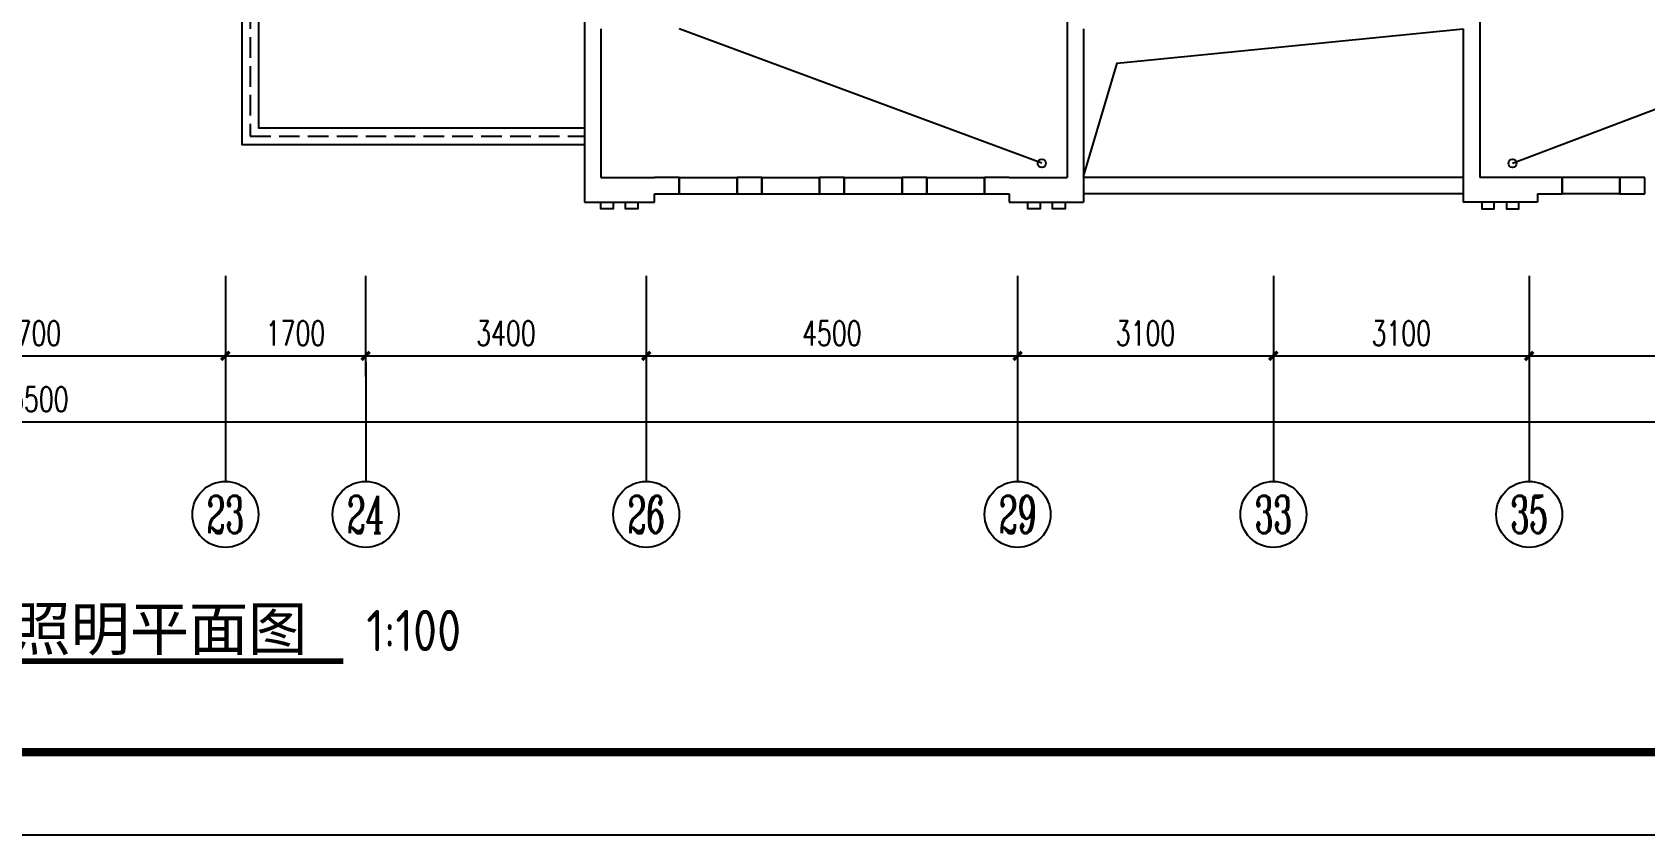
# Model space of a CAD drawing. Extents: x -993182 to -819982, y 169304 to 600104.
# Drawn here: x -954289 to -934748, y 233704 to 243428 of the extents above; entities that cross this region are included whole.
import ezdxf
from ezdxf.enums import TextEntityAlignment as Align

# ---------------------------------------------------------------- set-up
doc = ezdxf.new("R2010")
doc.units = 0
doc.header["$LTSCALE"] = 1000
doc.header["$MEASUREMENT"] = 0
doc.linetypes.add('DASH', pattern=[0.35, 0.25, -0.1])
for name, color, linetype in [('AXIS', 3, 'Continuous'), ('AXIS_TEXT', 7, 'Continuous'), ('DIM_SYMB', 3, 'Continuous'), ('PUB_TITLE', 146, 'Continuous'), ('WALL', 4, 'Continuous'), ('WINDOW', 2, 'Continuous'), ('保温', 6, 'Continuous'), ('屋面', 139, 'Continuous'), ('面层', 215, 'Continuous')]:
    doc.layers.add(name, color=color, linetype=linetype)
doc.styles.add('-黑体', font='simhei.ttf')
doc.styles.add('_TCH_AXIS', font='COMPLEX', dxfattribs={"bigfont": 'GBCBIG'})
doc.styles.add('_TCH_DIM_T3', font='SIMPLEX', dxfattribs={"width": 0.705882, "bigfont": 'GBCBIG'})
doc.styles.add('COMPLEX', font='COMPLEX')
doc.styles.get("Standard").update_dxf_attribs({"font": 'gbenor.shx', "bigfont": 'gbcbig.shx'})
doc.dimstyles.new('_TCH_ARCH&&100', dxfattribs={"dimtxt": 297.5, "dimasz": 100, "dimexe": 250, "dimexo": 300, "dimgap": 126.25, "dimtad": 1, "dimdec": 0, "dimzin": 0, "dimdsep": 46, "dimtxsty": '_TCH_DIM_T3', "dimblk": 'ARCHTICK', "dimcen": 0.09, "dimclrt": 7, "dimazin": 2, "dimtfac": 1, "dimtdec": 0, "dimtix": 1, "dimtmove": 2, "dimatfit": 3, "dimfxl": 0, "dimtolj": 1, "dimtzin": 0, "dimarcsym": 0})

# ---------------------------------------------------------------- blocks, each defined once
blk = doc.blocks.new('_AXISO')
blk.add_circle((0, 0), 0.5)
at = {"layer": 'AXIS_TEXT', "style": 'COMPLEX', "width": 1.041667}
blk.add_attdef('A', text='', height=0.56, dxfattribs=at).set_placement((-0.25, -0.28), (0.25, -0.28), align=Align.FIT)
blk = doc.blocks.new('_ArchTick')
at = {"color": 0, "linetype": 'ByBlock', "const_width": 0.4}
blk.add_lwpolyline([(-0.5, -0.5), (0.5, 0.5)], dxfattribs=at)
blk = doc.blocks.new('*D1002')
at = {"layer": 'AXIS', "color": 0, "lineweight": -2}
for p, q in [((-343209, -503841), (-343209, -505863)), ((-287709, -503841), (-287709, -505863)), ((-343209, -505613), (-287709, -505613))]:
    blk.add_line(p, q, dxfattribs=at)
at = {"layer": 'Defpoints', "color": 0}
for p in [(-343209, -503541), (-287709, -503541), (-287709, -505613)]:
    blk.add_point(p, dxfattribs=at)
at = {"layer": 'AXIS', "color": 0, "lineweight": -2, "xscale": 100, "yscale": 100, "zscale": 100, "rotation": 180}
blk.add_blockref('_ArchTick', (-343209, -505613), dxfattribs=at)
at = {"layer": 'AXIS', "color": 0, "lineweight": -2, "xscale": 100, "yscale": 100, "zscale": 100}
blk.add_blockref('_ArchTick', (-287709, -505613), dxfattribs=at)
at = {"layer": 'AXIS', "color": 7, "insert": (-315459, -505338), "char_height": 297.5, "attachment_point": 5, "style": '_TCH_DIM_T3'}
blk.add_mtext('\\A1;55500', dxfattribs=at)
blk = doc.blocks.new('*D1011')
at = {"layer": 'AXIS', "color": 0, "lineweight": -2}
for p, q in [((-317809, -503841), (-317809, -505063)), ((-313109, -503841), (-313109, -505063)), ((-317809, -504813), (-313109, -504813))]:
    blk.add_line(p, q, dxfattribs=at)
at = {"layer": 'Defpoints', "color": 0}
for p in [(-317809, -503541), (-313109, -503541), (-313109, -504813)]:
    blk.add_point(p, dxfattribs=at)
at = {"layer": 'AXIS', "color": 0, "lineweight": -2, "xscale": 100, "yscale": 100, "zscale": 100, "rotation": 180}
blk.add_blockref('_ArchTick', (-317809, -504813), dxfattribs=at)
at = {"layer": 'AXIS', "color": 0, "lineweight": -2, "xscale": 100, "yscale": 100, "zscale": 100}
blk.add_blockref('_ArchTick', (-313109, -504813), dxfattribs=at)
at = {"layer": 'AXIS', "color": 7, "insert": (-315459, -504538), "char_height": 297.5, "attachment_point": 5, "style": '_TCH_DIM_T3'}
blk.add_mtext('\\A1;4700', dxfattribs=at)
blk = doc.blocks.new('*D1012')
at = {"layer": 'AXIS', "color": 0, "lineweight": -2}
for p, q in [((-313109, -503841), (-313109, -505063)), ((-311409, -503841), (-311409, -505063)), ((-313109, -504813), (-311409, -504813))]:
    blk.add_line(p, q, dxfattribs=at)
at = {"layer": 'Defpoints', "color": 0}
for p in [(-313109, -503541), (-311409, -503541), (-311409, -504813)]:
    blk.add_point(p, dxfattribs=at)
at = {"layer": 'AXIS', "color": 0, "lineweight": -2, "xscale": 100, "yscale": 100, "zscale": 100, "rotation": 180}
blk.add_blockref('_ArchTick', (-313109, -504813), dxfattribs=at)
at = {"layer": 'AXIS', "color": 0, "lineweight": -2, "xscale": 100, "yscale": 100, "zscale": 100}
blk.add_blockref('_ArchTick', (-311409, -504813), dxfattribs=at)
at = {"layer": 'AXIS', "color": 7, "insert": (-312259, -504538), "char_height": 297.5, "attachment_point": 5, "style": '_TCH_DIM_T3'}
blk.add_mtext('\\A1;1700', dxfattribs=at)
blk = doc.blocks.new('*D1013')
at = {"layer": 'AXIS', "color": 0, "lineweight": -2}
for p, q in [((-311409, -503841), (-311409, -505063)), ((-308009, -503841), (-308009, -505063)), ((-311409, -504813), (-308009, -504813))]:
    blk.add_line(p, q, dxfattribs=at)
at = {"layer": 'Defpoints', "color": 0}
for p in [(-311409, -503541), (-308009, -503541), (-308009, -504813)]:
    blk.add_point(p, dxfattribs=at)
at = {"layer": 'AXIS', "color": 0, "lineweight": -2, "xscale": 100, "yscale": 100, "zscale": 100, "rotation": 180}
blk.add_blockref('_ArchTick', (-311409, -504813), dxfattribs=at)
at = {"layer": 'AXIS', "color": 0, "lineweight": -2, "xscale": 100, "yscale": 100, "zscale": 100}
blk.add_blockref('_ArchTick', (-308009, -504813), dxfattribs=at)
at = {"layer": 'AXIS', "color": 7, "insert": (-309709, -504538), "char_height": 297.5, "attachment_point": 5, "style": '_TCH_DIM_T3'}
blk.add_mtext('\\A1;3400', dxfattribs=at)
blk = doc.blocks.new('*D1014')
at = {"layer": 'AXIS', "color": 0, "lineweight": -2}
for p, q in [((-308009, -503841), (-308009, -505063)), ((-303509, -503841), (-303509, -505063)), ((-308009, -504813), (-303509, -504813))]:
    blk.add_line(p, q, dxfattribs=at)
at = {"layer": 'Defpoints', "color": 0}
for p in [(-308009, -503541), (-303509, -503541), (-303509, -504813)]:
    blk.add_point(p, dxfattribs=at)
at = {"layer": 'AXIS', "color": 0, "lineweight": -2, "xscale": 100, "yscale": 100, "zscale": 100, "rotation": 180}
blk.add_blockref('_ArchTick', (-308009, -504813), dxfattribs=at)
at = {"layer": 'AXIS', "color": 0, "lineweight": -2, "xscale": 100, "yscale": 100, "zscale": 100}
blk.add_blockref('_ArchTick', (-303509, -504813), dxfattribs=at)
at = {"layer": 'AXIS', "color": 7, "insert": (-305759, -504538), "char_height": 297.5, "attachment_point": 5, "style": '_TCH_DIM_T3'}
blk.add_mtext('\\A1;4500', dxfattribs=at)
blk = doc.blocks.new('*D1015')
at = {"layer": 'AXIS', "color": 0, "lineweight": -2}
for p, q in [((-303509, -503841), (-303509, -505063)), ((-300409, -503841), (-300409, -505063)), ((-303509, -504813), (-300409, -504813))]:
    blk.add_line(p, q, dxfattribs=at)
at = {"layer": 'Defpoints', "color": 0}
for p in [(-303509, -503541), (-300409, -503541), (-300409, -504813)]:
    blk.add_point(p, dxfattribs=at)
at = {"layer": 'AXIS', "color": 0, "lineweight": -2, "xscale": 100, "yscale": 100, "zscale": 100, "rotation": 180}
blk.add_blockref('_ArchTick', (-303509, -504813), dxfattribs=at)
at = {"layer": 'AXIS', "color": 0, "lineweight": -2, "xscale": 100, "yscale": 100, "zscale": 100}
blk.add_blockref('_ArchTick', (-300409, -504813), dxfattribs=at)
at = {"layer": 'AXIS', "color": 7, "insert": (-301959, -504538), "char_height": 297.5, "attachment_point": 5, "style": '_TCH_DIM_T3'}
blk.add_mtext('\\A1;3100', dxfattribs=at)
blk = doc.blocks.new('*D1016')
at = {"layer": 'AXIS', "color": 0, "lineweight": -2}
for p, q in [((-300409, -503841), (-300409, -505063)), ((-297309, -503841), (-297309, -505063)), ((-300409, -504813), (-297309, -504813))]:
    blk.add_line(p, q, dxfattribs=at)
at = {"layer": 'Defpoints', "color": 0}
for p in [(-300409, -503541), (-297309, -503541), (-297309, -504813)]:
    blk.add_point(p, dxfattribs=at)
at = {"layer": 'AXIS', "color": 0, "lineweight": -2, "xscale": 100, "yscale": 100, "zscale": 100, "rotation": 180}
blk.add_blockref('_ArchTick', (-300409, -504813), dxfattribs=at)
at = {"layer": 'AXIS', "color": 0, "lineweight": -2, "xscale": 100, "yscale": 100, "zscale": 100}
blk.add_blockref('_ArchTick', (-297309, -504813), dxfattribs=at)
at = {"layer": 'AXIS', "color": 7, "insert": (-298859, -504538), "char_height": 297.5, "attachment_point": 5, "style": '_TCH_DIM_T3'}
blk.add_mtext('\\A1;3100', dxfattribs=at)
blk = doc.blocks.new('*D1017')
at = {"layer": 'AXIS', "color": 0, "lineweight": -2}
for p, q in [((-297309, -503841), (-297309, -505063)), ((-292809, -503841), (-292809, -505063)), ((-297309, -504813), (-292809, -504813))]:
    blk.add_line(p, q, dxfattribs=at)
at = {"layer": 'Defpoints', "color": 0}
for p in [(-297309, -503541), (-292809, -503541), (-292809, -504813)]:
    blk.add_point(p, dxfattribs=at)
at = {"layer": 'AXIS', "color": 0, "lineweight": -2, "xscale": 100, "yscale": 100, "zscale": 100, "rotation": 180}
blk.add_blockref('_ArchTick', (-297309, -504813), dxfattribs=at)
at = {"layer": 'AXIS', "color": 0, "lineweight": -2, "xscale": 100, "yscale": 100, "zscale": 100}
blk.add_blockref('_ArchTick', (-292809, -504813), dxfattribs=at)
at = {"layer": 'AXIS', "color": 7, "insert": (-295059, -504538), "char_height": 297.5, "attachment_point": 5, "style": '_TCH_DIM_T3'}
blk.add_mtext('\\A1;4500', dxfattribs=at)
blk = doc.blocks.new('5#、7#楼参照')
at = {"color": 6}
for points in [[(-303215.1, -502479), (-307608.8, -500850.4)], [(-297511.1, -502479), (-293208.8, -500850.4)]]:
    blk.add_lwpolyline(points, dxfattribs=at)
blk.add_lwpolyline([(-302708.8, -502640), (-302303.1, -501266), (-298108.8, -500850.4)])
for centre in [(-303215.1, -502479), (-297511.1, -502479)]:
    blk.add_circle(centre, 50, dxfattribs=at)
at = {"layer": 'AXIS'}
for p, q in [((-313108.8, -504890.9), (-313108.8, -506333)), ((-311408.8, -504890.9), (-311408.8, -506333)), ((-308008.8, -504890.9), (-308008.8, -506333)), ((-303508.8, -504890.9), (-303508.8, -506333)), ((-300408.8, -504890.9), (-300408.8, -506333)), ((-297308.8, -504890.9), (-297308.8, -506333))]:
    blk.add_line(p, q, dxfattribs=at)
at = {"layer": 'PUB_TITLE'}
blk.add_lwpolyline([(-354342.7, -510615.5), (-270242.7, -510615.5), (-270242.7, -451215.5), (-354342.7, -451215.5)], close=True, dxfattribs=at)
at = {"layer": 'PUB_TITLE', "const_width": 100}
blk.add_lwpolyline([(-351842.7, -509615.5), (-271242.7, -509615.5), (-271242.7, -452215.5), (-351842.7, -452215.5)], close=True, dxfattribs=at)
at = {"layer": 'WALL'}
for p, q in [((-308758.8, -500650.4), (-308758.8, -502950.4)), ((-302908.8, -500650.4), (-302908.8, -502650.4)), ((-297908.8, -500650.4), (-297908.8, -502650.4)), ((-308558.8, -500850.4), (-308558.8, -502650.4)), ((-302708.8, -500850.4), (-302708.8, -502950.4)), ((-298108.8, -500850.4), (-298108.8, -502950.4)), ((-308558.8, -502650.4), (-307908.8, -502650.4)), ((-307608.8, -502650.4), (-307908.8, -502650.4)), ((-307608.8, -502850.4), (-307608.8, -502650.4)), ((-306609.3, -502650.4), (-306908.8, -502650.4)), ((-306908.8, -502650.4), (-306908.8, -502850.4)), ((-306609.3, -502850.4), (-306609.3, -502650.4)), ((-305608.8, -502650.4), (-305909.3, -502650.4)), ((-305909.3, -502650.4), (-305909.3, -502850.4)), ((-305608.8, -502850.4), (-305608.8, -502650.4)), ((-304608.8, -502650.4), (-304908.8, -502650.4)), ((-304908.8, -502650.4), (-304908.8, -502850.4)), ((-304608.8, -502850.4), (-304608.8, -502650.4)), ((-303608.8, -502650.4), (-303908.8, -502650.4)), ((-303908.8, -502650.4), (-303908.8, -502850.4)), ((-303608.8, -502650.4), (-302908.8, -502650.4)), ((-297208.8, -502650.4), (-297908.8, -502650.4)), ((-296908.8, -502650.4), (-297208.8, -502650.4)), ((-296908.8, -502850.4), (-296908.8, -502650.4)), ((-295908.8, -502650.4), (-296208.8, -502650.4)), ((-296208.8, -502650.4), (-296208.8, -502850.4)), ((-295908.8, -502850.4), (-295908.8, -502650.4)), ((-308758.8, -502950.4), (-307908.8, -502950.4)), ((-307908.8, -502950.4), (-307908.8, -502850.4)), ((-307908.8, -502850.4), (-307608.8, -502850.4)), ((-306908.8, -502850.4), (-306609.3, -502850.4)), ((-305909.3, -502850.4), (-305608.8, -502850.4)), ((-304908.8, -502850.4), (-304608.8, -502850.4)), ((-303908.8, -502850.4), (-303608.8, -502850.4)), ((-303608.8, -502850.4), (-303608.8, -502950.4)), ((-303608.8, -502950.4), (-302708.8, -502950.4)), ((-297208.8, -502950.4), (-298108.8, -502950.4)), ((-297208.8, -502850.4), (-297208.8, -502950.4)), ((-297208.8, -502850.4), (-296908.8, -502850.4)), ((-296208.8, -502850.4), (-295908.8, -502850.4))]:
    blk.add_line(p, q, dxfattribs=at)
at = {"layer": 'WINDOW', "linetype": 'DASH'}
for p, q in [((-307608.8, -502650.4), (-307608.8, -502850.4)), ((-306908.8, -502850.4), (-306908.8, -502650.4)), ((-306609.3, -502650.4), (-306609.3, -502850.4)), ((-305909.3, -502850.4), (-305909.3, -502650.4)), ((-305608.8, -502650.4), (-305608.8, -502850.4)), ((-304908.8, -502850.4), (-304908.8, -502650.4)), ((-304608.8, -502650.4), (-304608.8, -502850.4)), ((-303908.8, -502850.4), (-303908.8, -502650.4)), ((-296908.8, -502650.4), (-296908.8, -502850.4)), ((-296208.8, -502850.4), (-296208.8, -502650.4))]:
    blk.add_line(p, q, dxfattribs=at)
at = {"layer": 'WINDOW'}
for p, q in [((-307608.8, -502650.4), (-306908.8, -502650.4)), ((-306609.3, -502650.4), (-305909.3, -502650.4)), ((-305608.8, -502650.4), (-304908.8, -502650.4)), ((-304608.8, -502650.4), (-303908.8, -502650.4)), ((-296208.8, -502650.4), (-296908.8, -502650.4)), ((-307608.8, -502850.4), (-306908.8, -502850.4)), ((-306609.3, -502850.4), (-305909.3, -502850.4)), ((-305608.8, -502850.4), (-304908.8, -502850.4)), ((-304608.8, -502850.4), (-303908.8, -502850.4)), ((-296208.8, -502850.4), (-296908.8, -502850.4))]:
    blk.add_line(p, q, dxfattribs=at)
at = {"layer": '保温'}
for points in [[(-308408.8, -502950.4), (-308408.8, -503030.4), (-308558.8, -503030.4), (-308558.8, -502950.4)], [(-308108.8, -502950.4), (-308108.8, -503030.4), (-308258.8, -503030.4), (-308258.8, -502950.4)], [(-303233.8, -502950.4), (-303233.8, -503030.4), (-303383.8, -503030.4), (-303383.8, -502950.4)], [(-302933.8, -502950.4), (-302933.8, -503030.4), (-303083.8, -503030.4), (-303083.8, -502950.4)], [(-297883.8, -502950.4), (-297883.8, -503030.4), (-297733.8, -503030.4), (-297733.8, -502950.4)], [(-297583.8, -502950.4), (-297583.8, -503030.4), (-297433.8, -503030.4), (-297433.8, -502950.4)]]:
    blk.add_lwpolyline(points, dxfattribs=at)
at = {"layer": '屋面', "color": 152}
for p, q in [((-298108.8, -502650.4), (-302708.8, -502650.4)), ((-298108.8, -502850.4), (-302708.8, -502850.4))]:
    blk.add_line(p, q, dxfattribs=at)
for points in [[(-300408.8, -489150.4), (-301258.8, -489150.4), (-301258.8, -487150.4), (-309508.8, -487150.4), (-309508.8, -488650.4), (-314608.8, -488650.4), (-314608.8, -498950.4), (-312908.8, -498950.4), (-312908.8, -502250.4), (-308758.8, -502250.4)], [(-300408.8, -489350.4), (-301458.8, -489350.4), (-301458.8, -487350.4), (-309308.8, -487350.4), (-309308.8, -488850.4), (-314408.8, -488850.4), (-314408.8, -498750.4), (-312708.8, -498750.4), (-312708.8, -502050.4), (-308758.8, -502050.4)]]:
    blk.add_lwpolyline(points, dxfattribs=at)
at = {"layer": '屋面', "color": 152, "linetype": 'DASH'}
blk.add_lwpolyline([(-300408.8, -489250.4), (-301358.8, -489250.4), (-301358.8, -487250.4), (-309408.8, -487250.4), (-309408.8, -488750.4), (-314508.8, -488750.4), (-314508.8, -498850.4), (-312808.8, -498850.4), (-312808.8, -502150.4), (-308758.8, -502150.4)], dxfattribs=at)
at = {"layer": 'AXIS'}
ref = blk.add_blockref('_AXISO', (-313108.8, -506733), dxfattribs=dict(at, xscale=800, yscale=800, zscale=800))
ref.add_attrib('A', '23', dxfattribs={"layer": 'AXIS_TEXT', "height": 452.55, "style": '_TCH_AXIS', "width": 0.617647}).set_placement((-313335.1, -506959.3), (-312882.5, -506959.3), align=Align.FIT)
ref = blk.add_blockref('_AXISO', (-311408.8, -506733), dxfattribs=dict(at, xscale=800, yscale=800, zscale=800))
ref.add_attrib('A', '24', dxfattribs={"layer": 'AXIS_TEXT', "height": 452.55, "style": '_TCH_AXIS', "width": 0.583333}).set_placement((-311635.1, -506959.3), (-311182.5, -506959.3), align=Align.FIT)
ref = blk.add_blockref('_AXISO', (-308008.8, -506733), dxfattribs=dict(at, xscale=800, yscale=800, zscale=800))
ref.add_attrib('A', '26', dxfattribs={"layer": 'AXIS_TEXT', "height": 452.55, "style": '_TCH_AXIS', "width": 0.617647}).set_placement((-308235.1, -506959.3), (-307782.5, -506959.3), align=Align.FIT)
ref = blk.add_blockref('_AXISO', (-303508.8, -506733), dxfattribs=dict(at, xscale=800, yscale=800, zscale=800))
ref.add_attrib('A', '29', dxfattribs={"layer": 'AXIS_TEXT', "height": 452.55, "style": '_TCH_AXIS', "width": 0.617647}).set_placement((-303735.1, -506959.3), (-303282.5, -506959.3), align=Align.FIT)
ref = blk.add_blockref('_AXISO', (-300408.8, -506733), dxfattribs=dict(at, xscale=800, yscale=800, zscale=800))
ref.add_attrib('A', '33', dxfattribs={"layer": 'AXIS_TEXT', "height": 452.55, "style": '_TCH_AXIS', "width": 0.636364}).set_placement((-300635.1, -506959.3), (-300182.5, -506959.3), align=Align.FIT)
ref = blk.add_blockref('_AXISO', (-297308.8, -506733), dxfattribs=dict(at, xscale=800, yscale=800, zscale=800))
ref.add_attrib('A', '35', dxfattribs={"layer": 'AXIS_TEXT', "height": 452.55, "style": '_TCH_AXIS', "width": 0.636364}).set_placement((-297535.1, -506959.3), (-297082.5, -506959.3), align=Align.FIT)
for p1, p2, distance, picture, middle in [((-343208.8, -503541), (-287708.8, -503541), -2072, '*D1002', (-315458.8, -505338)), ((-317808.8, -503541), (-313108.8, -503541), -1272, '*D1011', (-315458.8, -504538)), ((-313108.8, -503541), (-311408.8, -503541), -1272, '*D1012', (-312258.8, -504538)), ((-311408.8, -503541), (-308008.8, -503541), -1272, '*D1013', (-309708.8, -504538)), ((-308008.8, -503541), (-303508.8, -503541), -1272, '*D1014', (-305758.8, -504538)), ((-303508.8, -503541), (-300408.8, -503541), -1272, '*D1015', (-301958.8, -504538)), ((-300408.8, -503541), (-297308.8, -503541), -1272, '*D1016', (-298858.8, -504538)), ((-297308.8, -503541), (-292808.8, -503541), -1272, '*D1017', (-295058.8, -504538))]:
    dim = blk.add_aligned_dim(p1=p1, p2=p2, distance=distance, dimstyle='_TCH_ARCH&&100', dxfattribs=at)
    dim.commit()
    dim.dimension.update_dxf_attribs({"geometry": picture, "text_midpoint": middle})

msp = doc.modelspace()

# ---------------------------------------------------------------- linework, layer by layer
at = {"layer": 'DIM_SYMB', "const_width": 70}
msp.add_lwpolyline([(-958127, 235806), (-950520, 235806)], dxfattribs=at)

# ---------------------------------------------------------------- block references
at = {"layer": '面层'}
msp.add_blockref('5#、7#楼参照', (-638840, 744319), dxfattribs=at)

# ---------------------------------------------------------------- texts
at = {"layer": 'DIM_SYMB', "color": 7, "style": '-黑体'}
msp.add_text('机房层配电照明平面图', height=525.7, dxfattribs=at).set_placement((-958127, 235938, 153000))
at = {"layer": 'DIM_SYMB', "color": 7}
msp.add_text('1:100', height=500, dxfattribs=at).set_placement((-950240, 235929, 153000))

doc.saveas('drawing.dxf')
